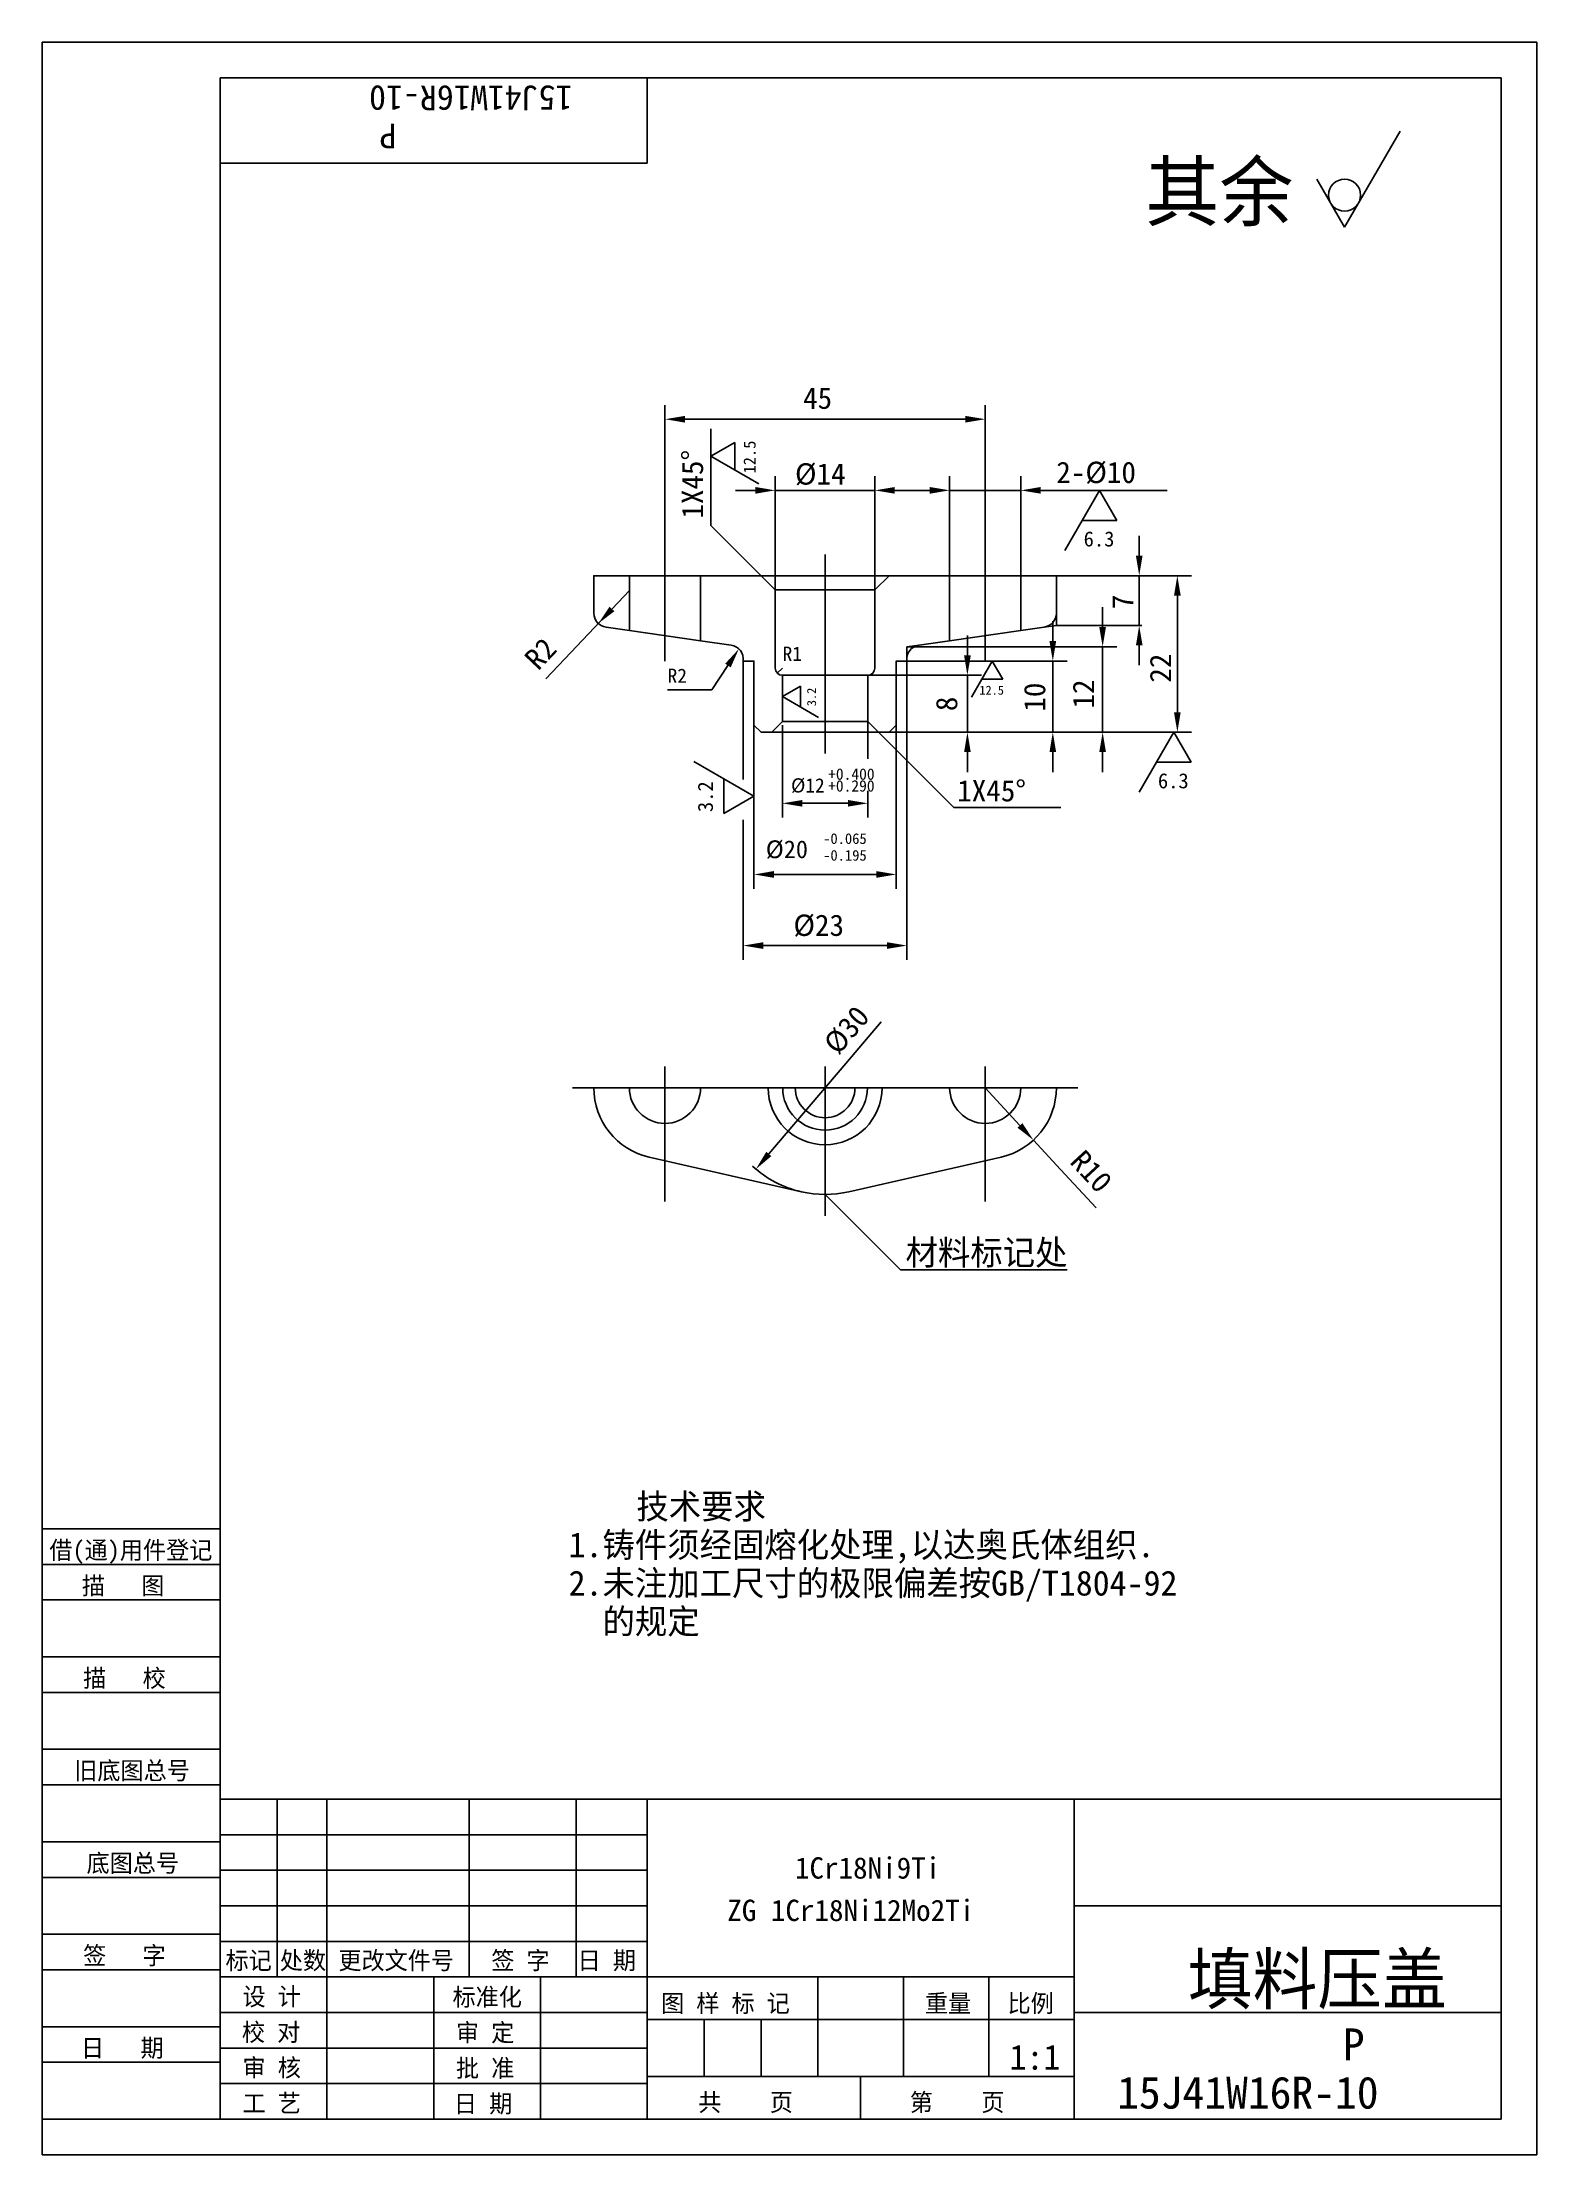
# Model space of a CAD drawing. Header units: metres. Extents: x 0 to 210, y 0 to 297.
import ezdxf

# ---------------------------------------------------------------- set-up
doc = ezdxf.new("R2010")
doc.units = ezdxf.units.M
for name, color, linetype in [('C', 6, 'Continuous'), ('D', 1, 'Continuous'), ('FL', 5, 'Continuous'), ('T', 7, 'Continuous'), ('TL', 4, 'Continuous')]:
    doc.layers.add(name, color=color, linetype=linetype)

# ---------------------------------------------------------------- blocks, each defined once
blk = doc.blocks.new('TUKUN4')
at = {"layer": 'FL'}
for p, q in [((0, 297), (0, 0)), ((210, 297), (0, 297)), ((210, 0), (210, 297)), ((0, 78), (25, 78)), ((0, 70), (25, 70)), ((0, 65), (25, 65)), ((0, 57), (25, 57)), ((0, 52), (25, 52)), ((33, 25), (33, 50)), ((40, 5), (40, 50)), ((60, 25), (60, 50)), ((75, 25), (75, 50)), ((25, 45), (85, 45)), ((0, 44), (25, 44)), ((0, 39), (25, 39)), ((25, 40), (85, 40)), ((25, 35), (85, 35)), ((0, 31), (25, 31)), ((25, 30), (85, 30)), ((0, 26), (25, 26)), ((70, 5), (70, 25)), ((0, 18), (25, 18)), ((25, 20), (85, 20)), ((25, 15), (85, 15)), ((0, 13), (25, 13)), ((25, 10), (85, 10)), ((0, 0), (210, 0))]:
    blk.add_line(p, q, dxfattribs=at)
at = {"layer": 'TL'}
for p, q in [((25, 5), (25, 292)), ((205, 292), (25, 292)), ((85, 292), (85, 280)), ((205, 5), (205, 292)), ((85, 280), (25, 280)), ((0, 88), (25, 88)), ((0, 83), (25, 83)), ((205, 50), (25, 50)), ((85, 5), (85, 50)), ((145, 5), (145, 50)), ((205, 35), (145, 35)), ((145, 25), (25, 25)), ((55, 5), (55, 25)), ((109, 11), (109, 25)), ((121, 11), (121, 25)), ((133, 11), (133, 25)), ((85, 19), (145, 19)), ((93, 11), (93, 19)), ((101, 11), (101, 19)), ((205, 20), (145, 20)), ((145, 11), (85, 11)), ((115, 5), (115, 11)), ((0, 5), (205, 5))]:
    blk.add_line(p, q, dxfattribs=at)
at = {"layer": 'T'}
for s, p in [('借(通)用件登记', (1, 83.76)), ('描   图', (5.56, 78.76)), ('描   校', (5.74, 65.76)), ('旧底图总号', (4.49, 52.76)), ('底图总号', (6.22, 39.76)), ('签   字', (5.74, 26.76)), ('标记', (25.75, 26.07)), ('处数', (33.38, 26.07)), ('更改文件号', (41.61, 26.07)), ('签 字', (63.1, 26.07)), ('日 期', (75.23, 26.07)), ('设 计', (28.14, 20.99)), ('标准化', (57.65, 20.93)), ('图 样 标 记', (86.95, 20.04)), ('重量', (124.03, 20.04)), ('比例', (135.64, 20.04)), ('校 对', (28.05, 15.99)), ('审 定', (58.13, 15.93)), ('日   期', (5.45, 13.76)), ('审 核', (28.14, 10.99)), ('批 准', (58.13, 10.93)), ('共    页', (92.18, 6.13)), ('第    页', (121.9, 6.13)), ('工 艺', (28.14, 5.99)), ('日 期', (57.84, 5.93))]:
    blk.add_text(s, height=2.5, dxfattribs=at).set_placement(p)

msp = doc.modelspace()

# ---------------------------------------------------------------- linework, layer by layer
at = {"layer": 'C'}
for points in [[(87.5, 225), (87.5, 210)], [(110, 225), (110, 197)], [(132.5, 225), (132.5, 210)], [(87.5, 153), (87.5, 134)], [(110, 153), (110, 132)], [(132.5, 153), (132.5, 134)], [(74.5, 150), (145.5, 150)]]:
    msp.add_lwpolyline(points, dxfattribs=at)
at = {"layer": 'D'}
for p, q in [((190.81, 284.52), (183, 271)), ((183, 271), (179.1, 277.76)), ((87.5, 222), (87.5, 246)), ((90.3, 244), (129.7, 244)), ((132.5, 222), (132.5, 246)), ((93.93, 229.07), (93.93, 242.64)), ((93.93, 238.8), (97.31, 240.75)), ((97.31, 240.75), (97.31, 236.85)), ((100.69, 234.9), (93.93, 238.8)), ((103, 220), (103, 236)), ((117, 220), (117, 236)), ((127.5, 222), (127.5, 236)), ((137.5, 222), (137.5, 236)), ((100.2, 234), (97.4, 234)), ((103, 234), (117, 234)), ((119.8, 234), (122.6, 234)), ((124.7, 234), (121.9, 234)), ((127.5, 234), (137.5, 234)), ((140.3, 234), (143.1, 234)), ((143.1, 234), (158.07, 234)), ((143.67, 225.55), (148.55, 234)), ((148.55, 234), (150.99, 229.78)), ((97.46, 225.54), (93.93, 229.07)), ((150.99, 229.78), (146.11, 229.78)), ((154.14, 224.8), (154.14, 227.6)), ((101, 222), (97.46, 225.54)), ((82.5, 219.91), (74.28, 211.21)), ((142.5, 222), (154.5, 222)), ((142.5, 222), (161.5, 222)), ((154.14, 222), (154.14, 215)), ((80.02, 217.34), (79.5, 216.73)), ((80.05, 217.32), (79.5, 216.73)), ((149, 214.8), (149, 217.6)), ((159.5, 219.2), (159.5, 202.8)), ((142, 212.8), (142, 215.6)), ((142.5, 215), (154.5, 215)), ((74.28, 211.21), (70.78, 207.51)), ((121.5, 212), (151, 212)), ((130, 210.8), (130, 213.6)), ((149, 200), (149, 212)), ((154.14, 212.2), (154.14, 209.4)), ((96.35, 209.38), (94.09, 205.94)), ((98.5, 210), (98.5, 193.33)), ((116, 208), (132, 208)), ((121.5, 210), (121.5, 168)), ((121.5, 210), (144, 210)), ((130, 200), (130, 208)), ((130.57, 204.93), (133.5, 210)), ((133.5, 210), (134.96, 207.47)), ((142, 200), (142, 210)), ((91.29, 205.94), (87.87, 205.94)), ((94.09, 205.94), (91.29, 205.94)), ((104, 205), (106.53, 206.46)), ((109.07, 202.07), (104, 205)), ((106.53, 206.46), (106.53, 203.54)), ((134.96, 207.47), (132.04, 207.47)), ((100, 201), (100, 178)), ((104, 201), (104, 188)), ((116, 201.5), (116, 196.26)), ((119, 200), (151, 200)), ((119, 200), (161.5, 200)), ((119, 200), (132, 200)), ((119, 200), (144, 200)), ((120, 201), (120, 178)), ((154.12, 191.55), (159, 200)), ((159, 200), (161.44, 195.78)), ((130, 197.2), (130, 194.4)), ((142, 197.2), (142, 194.4)), ((149, 197.2), (149, 194.4)), ((91.55, 195.88), (100, 191)), ((95.78, 188.56), (95.78, 193.44)), ((161.44, 195.78), (156.56, 195.78)), ((100, 191), (95.78, 188.56)), ((116, 191.75), (116, 188)), ((98.5, 187.7), (98.5, 168)), ((106.8, 190), (113.2, 190)), ((102.8, 180), (117.2, 180)), ((101.3, 170), (118.7, 170)), ((112.92, 153.43), (117.88, 159.27)), ((102.1, 140.71), (112.92, 153.43)), ((137.38, 144.71), (132.5, 150)), ((139.28, 142.65), (143.08, 138.54)), ((143.08, 138.54), (148.09, 133.12)), ((140.61, 124.39), (144.01, 124.39))]:
    msp.add_line(p, q, dxfattribs=at)
for points in [[(142.5, 216.73), (142.5, 215), (140.78, 214.75)], [(121.5, 210), (121.5, 212), (123.2, 212.24)], [(104, 209), (103.29, 208.29)], [(117.5, 200), (128.11, 189.39), (143.11, 189.39)], [(110, 135), (120.61, 124.39), (140.61, 124.39)]]:
    msp.add_lwpolyline(points, dxfattribs=at)
msp.add_lwpolyline([(106.67, 135.38, -0.13), (99.8, 139, -0.13)], format="xyb", dxfattribs=at)
msp.add_circle((183, 275.51), 2.25, dxfattribs=at)
for points in [[(90.3, 244.47), (90.3, 243.53), (87.5, 244)], [(129.7, 244.47), (129.7, 243.53), (132.5, 244)], [(100.2, 234.47), (100.2, 233.53), (103, 234)], [(119.8, 234.47), (119.8, 233.53), (117, 234)], [(124.7, 234.47), (124.7, 233.53), (127.5, 234)], [(140.3, 234.47), (140.3, 233.53), (137.5, 234)], [(153.68, 224.8), (154.61, 224.8), (154.14, 222)], [(159.03, 219.2), (159.97, 219.2), (159.5, 222)], [(80.39, 217), (79.71, 217.64), (78.13, 215.28)], [(148.53, 214.8), (149.47, 214.8), (149, 212)], [(153.68, 212.2), (154.61, 212.2), (154.14, 215)], [(95.96, 209.63), (96.74, 209.12), (97.89, 211.72)], [(141.53, 212.8), (142.47, 212.8), (142, 210)], [(129.53, 210.8), (130.47, 210.8), (130, 208)], [(159.03, 202.8), (159.97, 202.8), (159.5, 200)], [(129.53, 197.2), (130.47, 197.2), (130, 200)], [(141.53, 197.2), (142.47, 197.2), (142, 200)], [(148.53, 197.2), (149.47, 197.2), (149, 200)], [(106.8, 190.47), (106.8, 189.53), (104, 190)], [(113.2, 190.47), (113.2, 189.53), (116, 190)], [(102.8, 180.47), (102.8, 179.53), (100, 180)], [(117.2, 180.47), (117.2, 179.53), (120, 180)], [(101.3, 170.47), (101.3, 169.53), (98.5, 170)], [(118.7, 170.47), (118.7, 169.53), (121.5, 170)], [(137.04, 144.39), (137.73, 145.03), (139.28, 142.65)], [(102.45, 140.4), (101.74, 141.01), (100.28, 138.57)]]:
    msp.add_solid(points, dxfattribs=at)
at = {"layer": 'TL'}
msp.add_line((117, 220), (119, 222), dxfattribs=at)
for points in [[(82.5, 222), (77.5, 222), (77.5, 216.73, 0.37), (79.22, 214.75), (82.5, 214.29)], [(103, 220), (103, 209, 0.41), (104, 208), (104, 201.5), (102.5, 200), (101, 200), (100, 201), (100, 210), (98.5, 210, 0.41), (96.8, 212.24), (92.5, 212.86), (92.5, 222), (101, 222)], [(137.5, 222), (137.5, 214.29), (140.78, 214.75, 0.37), (142.5, 216.73), (142.5, 222)]]:
    msp.add_lwpolyline(points, format="xyb", close=True, dxfattribs=at)
for points in [[(92.5, 222), (82.5, 222)], [(101, 222), (119, 222)], [(103, 220), (117, 220)], [(127.5, 222), (137.5, 222)], [(82.5, 214.29), (92.5, 212.86)], [(127.5, 212.86), (137.5, 214.29)], [(104, 208), (116, 208)], [(102.5, 200), (117.5, 200)], [(104, 201.5), (116, 201.5)]]:
    msp.add_lwpolyline(points, dxfattribs=at)
for points in [[(119, 222), (127.5, 222), (127.5, 212.86), (123.2, 212.24, 0.41), (121.5, 210), (120, 210), (120, 201), (119, 200), (117.5, 200), (116, 201.5), (116, 208, 0.41), (117, 209), (117, 220)], [(77.5, 150, 0.35), (85.28, 140.25), (106.67, 135.38, 0.11), (113.33, 135.38), (134.72, 140.25, 0.35), (142.5, 150, 0.35)], [(82.5, 150, 1), (92.5, 150, 1)], [(102, 150, 1), (118, 150, 1)], [(104.05, 150, 1), (115.95, 150, 1)], [(105.8, 150, 1), (114.2, 150, 1)], [(127.5, 150, 1), (137.5, 150, 1)]]:
    msp.add_lwpolyline(points, format="xyb", dxfattribs=at)

# ---------------------------------------------------------------- block references
at = {"layer": 'D'}
msp.add_blockref('TUKUN4', (0, 0), dxfattribs=at)

# ---------------------------------------------------------------- texts
for s, height, rotation, p in [('15J41W16R-10', 3.5, 180, (74.49, 290.91)), ('P', 3.5, 180, (49.77, 285.57)), ('12.5', 1.7, 90, (100.24, 236.37)), ('1X45%%d', 3, 90, (92.86, 230.03)), ('7', 3, 90, (153.32, 217.3)), ('R2', 3, 46.61, (69.69, 208.54)), ('22', 3, 90, (158.63, 206.96)), ('3.2', 1.27, 90, (108.73, 203.66)), ('10', 3, 90, (140.94, 202.89)), ('12', 3, 90, (147.8, 203.33)), ('8', 3, 90, (128.57, 202.96)), ('3.2', 2.12, 90, (94.24, 188.77)), ('%%C30', 3, 49.62, (111.83, 154.47)), ('R10', 3, 312.72, (144.25, 139.49))]:
    msp.add_text(s, height=height, rotation=rotation, dxfattribs=at).set_placement(p)
for s, height, p in [('其余', 8, (155, 272)), ('45', 3, (106.91, 245.46)), ('%%C14', 3, (105.77, 234.81)), ('2-%%C10', 3, (142.49, 235.03)), ('6.3', 2.12, (146.33, 226.11)), ('R1', 2, (104.03, 210.03)), ('R2', 2, (87.87, 206.94)), ('12.5', 1.27, (131.68, 205.27)), ('%%C12', 2, (105.21, 191.52)), ('+0.400', 1.6, (110.43, 193.31)), ('+0.290', 1.6, (110.43, 191.65)), ('1X45%%d', 3, (128.57, 190.27)), ('6.3', 2.12, (156.77, 192.11)), ('%%C20', 2.5, (101.67, 182.29)), ('-0.065', 1.5, (109.73, 184.29)), ('-0.195', 1.5, (109.73, 181.94)), ('%%C23', 3, (105.55, 171.36)), ('材料标记处', 3.5, (121.31, 125.1)), ('    技术要求', 3.5, (73.96, 89.4)), ('1.铸件须经固熔化处理,以达奥氏体组织.', 3.5, (73.96, 84.01)), ('2.未注加工尺寸的极限偏差按GB/T1804-92', 3.5, (73.96, 78.62)), ('  的规定', 3.5, (73.96, 73.23)), ('1Cr18Ni9Ti', 3, (105.77, 38.82)), ('ZG 1Cr18Ni12Mo2Ti', 3, (96.26, 32.86)), ('填料压盖', 7, (160.98, 21.22)), ('1:1', 3.5, (135.92, 11.96)), ('P', 4.5, (182.75, 13.26)), ('15J41W16R-10', 4.5, (151.04, 6.49))]:
    msp.add_text(s, height=height, dxfattribs=at).set_placement(p)

doc.saveas('drawing.dxf')
